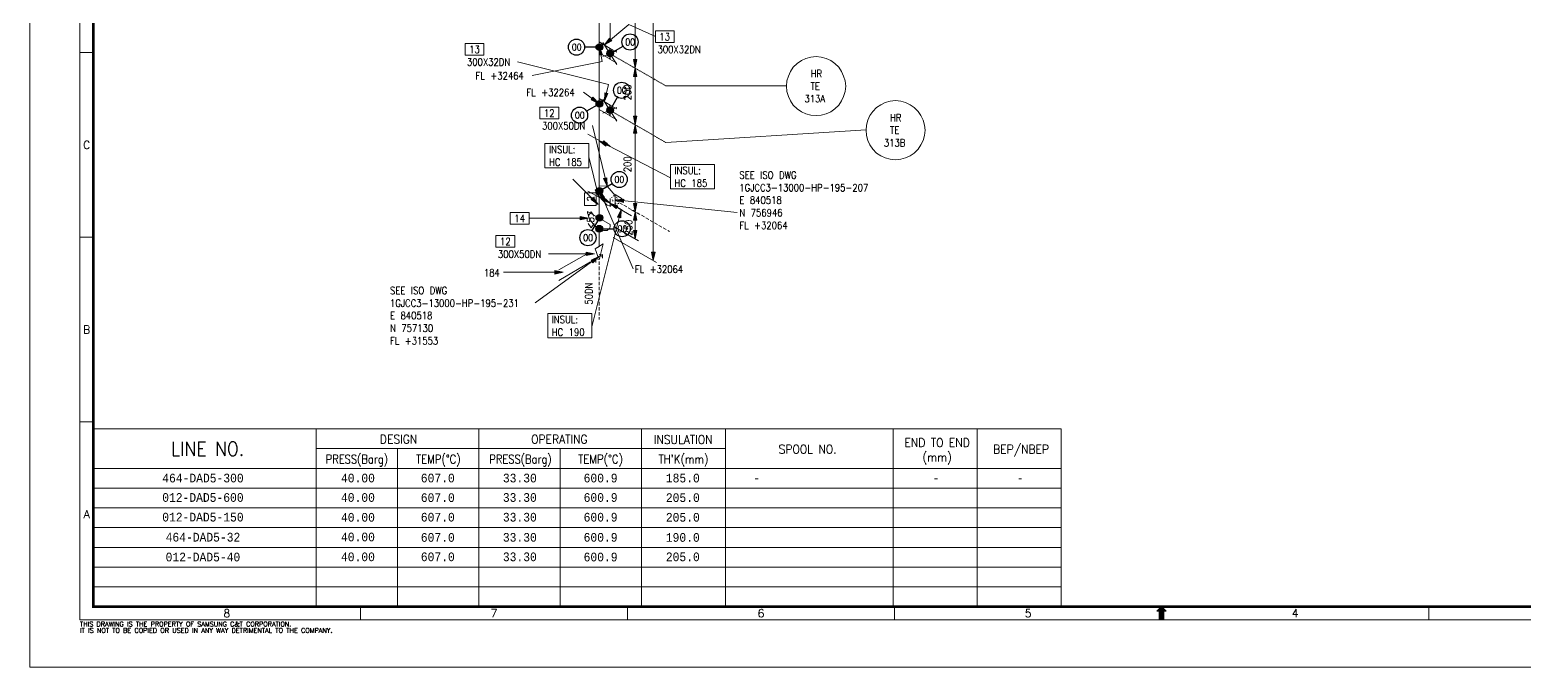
# Model space of a CAD drawing. Extents: x 0 to 841, y 0 to 594.
# Drawn here: x 0 to 555, y 0 to 237 of the extents above; entities that cross this region are included whole.
import ezdxf
from ezdxf.enums import TextEntityAlignment as Align

# ---------------------------------------------------------------- set-up
doc = ezdxf.new("R2010")
doc.units = 0
doc.header["$MEASUREMENT"] = 0
doc.linetypes.add('HIDDEN', pattern=[0.375, 0.25, -0.125])
doc.layers.get('0').update_dxf_attribs({"lineweight": 9})
for name, color, linetype, lineweight in [('3', 7, 'Continuous', 9), ('EMB', 7, 'Continuous', 9), ('P', 7, 'Continuous', 9), ('T-TEXT1', 7, 'Continuous', 9)]:
    doc.layers.add(name, color=color, linetype=linetype, lineweight=lineweight)
doc.styles.add('MONOTXT', font='MONOTXT')
doc.styles.add('ROMANS', font='ROMANS')
doc.styles.add('TXT', font='txt.shx')

msp = doc.modelspace()

# ---------------------------------------------------------------- linework, layer by layer
at = {"layer": 'AD1', "color": 4, "linetype": 'Continuous', "lineweight": 0}
for points in [[(225.54, 225.75), (224.89, 222.64), (224.24, 225.75), (225.54, 225.75)], [(225.54, 204.69), (224.89, 201.57), (224.24, 204.69), (225.54, 204.69)], [(225.54, 172.32), (224.89, 169.2), (224.24, 172.32), (225.54, 172.32)], [(225.54, 162.31), (224.89, 159.19), (224.24, 162.31), (225.54, 162.31)], [(232.29, 154.25), (231.64, 151.14), (230.99, 154.25), (232.29, 154.25)]]:
    msp.add_lwpolyline(points, dxfattribs=at)
at = {"layer": 'AD2', "color": 4, "linetype": 'Continuous', "lineweight": 0}
for points in [[(224.24, 219.51), (224.89, 222.64), (225.54, 219.51), (224.24, 219.51)], [(224.24, 198.45), (224.89, 201.57), (225.54, 198.45), (224.24, 198.45)], [(224.24, 166.09), (224.89, 169.2), (225.54, 166.09), (224.24, 166.09)]]:
    msp.add_lwpolyline(points, dxfattribs=at)
at = {"layer": 'CONT', "color": 2, "linetype": 'HIDDEN', "lineweight": 0, "ltscale": 5}
for p, q in [((217.47, 173.49), (237.62, 161.93)), ((211.49, 152.56), (211.49, 129.16))]:
    msp.add_line(p, q, dxfattribs=at)
at = {"layer": 'DIM', "color": 2, "linetype": 'Continuous', "lineweight": 0}
for p, q in [((215.65, 263.84), (215.65, 232.51)), ((236.32, 216), (281.18, 216)), ((215.53, 172.45), (223.59, 167.64)), ((215.65, 171.03), (215.65, 174.14)), ((207.59, 166.86), (185.49, 166.86)), ((226.19, 158.41), (217.34, 163.49)), ((232.81, 150.35), (216.69, 159.59)), ((209.8, 153.6), (192.64, 153.6)), ((196.54, 147.62), (207.72, 153.99)), ((196.54, 143.72), (208.24, 150.61)), ((198.1, 146.71), (176, 146.71))]:
    msp.add_line(p, q, dxfattribs=at)
at = {"layer": 'DIM', "color": 2, "linetype": 'HIDDEN', "lineweight": 0}
for p, q in [((216.69, 173.1), (216.3, 173.75)), ((210.71, 151.91), (210.71, 152.18))]:
    msp.add_line(p, q, dxfattribs=at)
at = {"layer": 'DL', "color": 4, "linetype": 'Continuous', "lineweight": 0}
for p, q in [((231.64, 151.14), (231.64, 276.32)), ((224.89, 222.64), (224.89, 268.52)), ((224.89, 201.57), (224.89, 222.64)), ((224.89, 169.2), (224.89, 201.57)), ((224.89, 159.19), (224.89, 169.2))]:
    msp.add_line(p, q, dxfattribs=at)
at = {"layer": 'FLAN', "color": 2, "linetype": 'Continuous', "lineweight": 0}
msp.add_lwpolyline([(211.49, 156.34), (210.06, 155.43), (213.05, 157.24), (211.89, 152.82), (211.1, 152.3), (210.06, 155.43)], dxfattribs=at)
at = {"layer": 'G1', "color": 2, "linetype": 'Continuous', "lineweight": 0}
for p, q in [((213.44, 231.21), (222.54, 238.75)), ((222.54, 238.75), (232.43, 234.34)), ((212.66, 225.1), (211.62, 230.56)), ((181.2, 224.97), (215, 216.53)), ((186.66, 219.9), (212.66, 225.1)), ((226.19, 221.85), (223.59, 223.29)), ((213.44, 210.29), (215, 216.53)), ((211.36, 209.5), (205.64, 213.66)), ((214.49, 178.69), (209.03, 201.31)), ((226.19, 200.79), (223.59, 202.22)), ((207.34, 198.06), (215.65, 193.51)), ((211.49, 195.59), (238.01, 181.81)), ((236.32, 194.94), (310.69, 199.62)), ((211.36, 174.54), (207.72, 189.61)), ((211.1, 171.94), (201.74, 181.29)), ((207.34, 176.88), (215.65, 172.45)), ((224.1, 148.01), (211.62, 177.14)), ((217.6, 173.62), (262.84, 168.94)), ((208.76, 126.44), (219.69, 170.11)), ((226.19, 168.43), (223.59, 169.85)), ((211.36, 152.56), (187.7, 135.4))]:
    msp.add_line(p, q, dxfattribs=at)
at = {"layer": 'G1', "color": 2, "linetype": 'HIDDEN', "lineweight": 0}
for p, q in [((216.18, 174.4), (216.3, 174.79)), ((216.69, 175.19), (217.21, 175.05)), ((217.86, 172.19), (217.21, 172.45)), ((217.86, 174.66), (218.39, 174.14)), ((218.78, 172.32), (218.39, 172.19)), ((218.78, 173.36), (218.9, 172.84)), ((210.84, 152.69), (211.1, 152.95)), ((211.1, 151.53), (210.84, 151.65)), ((211.49, 153.21), (211.75, 153.34)), ((211.75, 151.91), (211.49, 151.65)), ((212.14, 153.34), (212.28, 153.09)), ((212.28, 152.82), (212.14, 152.3))]:
    msp.add_line(p, q, dxfattribs=at)
at = {"layer": 'ITNO', "color": 1, "linetype": 'Continuous', "lineweight": 0}
msp.add_lwpolyline([(210.42, 171.55), (210.42, 176.23), (206.13, 176.23), (206.13, 171.55), (210.42, 171.55)], dxfattribs=at)
at = {"layer": 'P', "color": 7, "linetype": 'Continuous', "lineweight": 0}
for p, q in [((23.57, 88.53), (383.18, 88.53)), ((106.33, 88.53), (106.33, 22.48)), ((166.78, 88.53), (166.78, 22.48)), ((227.21, 88.53), (227.21, 22.48)), ((258.41, 88.53), (258.41, 22.48)), ((320.79, 88.53), (320.79, 22.48)), ((351.98, 88.53), (351.98, 22.48)), ((383.18, 88.53), (383.18, 22.48)), ((106.33, 81.19), (258.41, 81.19)), ((136.56, 81.19), (136.56, 22.48)), ((196.99, 81.19), (196.99, 22.48)), ((23.57, 73.85), (383.18, 73.85)), ((23.57, 66.51), (383.18, 66.51)), ((23.57, 59.19), (383.18, 59.19)), ((23.57, 51.84), (383.18, 51.84)), ((23.57, 44.49), (383.18, 44.49)), ((23.57, 37.16), (383.18, 37.16)), ((23.57, 29.82), (383.18, 29.82))]:
    msp.add_line(p, q, dxfattribs=at)
at = {"layer": 'PIPE', "color": 1, "linetype": 'Continuous', "lineweight": 0}
for p, q in [((211.49, 276.19), (211.49, 230.3)), ((211.49, 230.3), (211.49, 209.24)), ((211.49, 209.24), (211.49, 176.88)), ((211.49, 176.88), (211.49, 166.86)), ((211.49, 162.84), (211.49, 156.34))]:
    msp.add_line(p, q, dxfattribs=at)
at = {"layer": 'PL16', "color": 7, "linetype": 'Continuous', "lineweight": 0}
msp.add_lwpolyline([(207.46, 168.43), (207.59, 167.51), (207.99, 166.6), (208.5, 165.69), (209.15, 164.79), (209.94, 164), (210.71, 163.35), (211.49, 162.84), (212.28, 162.44), (213.19, 162.19), (213.84, 162.19), (214.49, 162.31), (215, 162.7), (215.53, 163.09), (215.65, 163.88), (215.65, 164.53)], dxfattribs=at)
at = {"layer": 'PL3', "color": 2, "linetype": 'Continuous', "lineweight": 0}
for points in [[(216.04, 232.9), (213.44, 231.21), (215.53, 233.55)], [(216.04, 233.04), (213.44, 231.21), (215.65, 233.43)], [(215.91, 233.16), (213.44, 231.21), (215.65, 233.29)], [(211.75, 227.44), (211.62, 230.56), (212.66, 227.57)], [(211.89, 227.44), (211.62, 230.56), (212.54, 227.57)], [(212.01, 227.44), (211.62, 230.56), (212.4, 227.57)], [(225.4, 225.75), (224.89, 222.64), (224.36, 225.75)], [(224.36, 219.51), (224.89, 222.64), (225.4, 219.51)], [(225.28, 225.75), (224.89, 222.64), (224.62, 225.75)], [(224.62, 219.51), (224.89, 222.64), (225.28, 219.51)], [(225.01, 225.75), (224.89, 222.64), (224.75, 225.75)], [(224.75, 219.51), (224.89, 222.64), (225.01, 219.51)], [(209.03, 211.71), (211.36, 209.5), (208.64, 210.94)], [(209.03, 211.59), (211.36, 209.5), (208.64, 211.06)], [(208.89, 211.45), (211.36, 209.5), (208.76, 211.19)], [(214.61, 213.14), (213.44, 210.29), (213.7, 213.4)], [(214.49, 213.28), (213.44, 210.29), (213.84, 213.4)], [(214.35, 213.28), (213.44, 210.29), (213.96, 213.28)], [(225.4, 204.69), (224.89, 201.57), (224.36, 204.69)], [(224.36, 198.45), (224.89, 201.57), (225.4, 198.45)], [(225.28, 204.69), (224.89, 201.57), (224.62, 204.69)], [(224.62, 198.45), (224.89, 201.57), (225.28, 198.45)], [(225.01, 204.69), (224.89, 201.57), (224.75, 204.69)], [(224.75, 198.45), (224.89, 201.57), (225.01, 198.45)], [(214.09, 193.78), (211.49, 195.59), (214.49, 194.55)], [(214.09, 193.9), (211.49, 195.59), (214.35, 194.43)], [(214.22, 194.04), (211.49, 195.59), (214.35, 194.29)], [(213.19, 195.46), (215.65, 193.51), (212.79, 194.69)], [(213.19, 195.34), (215.65, 193.51), (212.79, 194.81)], [(213.05, 195.2), (215.65, 193.51), (212.93, 194.94)], [(214.22, 181.81), (214.49, 178.69), (213.31, 181.55)], [(214.09, 181.81), (214.49, 178.69), (213.44, 181.69)], [(213.96, 181.69), (214.49, 178.69), (213.57, 181.69)], [(209.15, 174.4), (211.1, 171.94), (208.76, 174.01)], [(209.03, 174.28), (211.1, 171.94), (208.76, 174.01)], [(211.1, 177.65), (211.36, 174.54), (210.19, 177.39)], [(210.97, 177.65), (211.36, 174.54), (210.32, 177.53)], [(210.84, 177.53), (211.36, 174.54), (210.45, 177.53)], [(212.4, 174.14), (211.62, 177.14), (213.31, 174.54)], [(212.54, 174.14), (211.62, 177.14), (213.19, 174.4)], [(212.66, 174.28), (211.62, 177.14), (213.05, 174.4)], [(213.19, 174.4), (215.65, 172.45), (212.79, 173.62)], [(213.19, 174.28), (215.65, 172.45), (212.79, 173.75)], [(213.05, 174.14), (215.65, 172.45), (212.93, 173.89)], [(217.99, 170.5), (215.53, 172.45), (218.39, 171.29)], [(217.99, 170.64), (215.53, 172.45), (218.39, 171.15)], [(218.12, 170.76), (215.53, 172.45), (218.25, 171.03)], [(220.59, 172.84), (217.6, 173.62), (220.72, 173.75)], [(220.59, 172.97), (217.6, 173.62), (220.72, 173.62)], [(220.59, 173.1), (217.6, 173.62), (220.72, 173.49)], [(225.4, 172.32), (224.89, 169.2), (224.36, 172.32)], [(225.28, 172.32), (224.89, 169.2), (224.62, 172.32)], [(225.01, 172.32), (224.89, 169.2), (224.75, 172.32)], [(204.47, 167.39), (207.59, 166.86), (204.47, 166.34)], [(204.47, 167.25), (207.59, 166.86), (204.47, 166.6)], [(204.47, 166.99), (207.59, 166.86), (204.47, 166.74)], [(218.51, 167.25), (219.69, 170.11), (219.43, 166.99)], [(218.64, 167.25), (219.69, 170.11), (219.29, 167.12)], [(218.78, 167.12), (219.69, 170.11), (219.16, 167.12)], [(224.36, 166.09), (224.89, 169.2), (225.4, 166.09)], [(224.62, 166.09), (224.89, 169.2), (225.28, 166.09)], [(224.75, 166.09), (224.89, 169.2), (225.01, 166.09)], [(225.4, 162.31), (224.89, 159.19), (224.36, 162.31)], [(225.28, 162.31), (224.89, 159.19), (224.62, 162.31)], [(225.01, 162.31), (224.89, 159.19), (224.75, 162.31)], [(206.69, 154.12), (209.8, 153.6), (206.69, 153.09)], [(206.69, 153.99), (209.8, 153.6), (206.69, 153.34)], [(206.69, 153.74), (209.8, 153.6), (206.69, 153.47)], [(208.64, 151.14), (211.36, 152.56), (209.03, 150.35)], [(208.64, 151), (211.36, 152.56), (209.03, 150.49)], [(208.76, 150.88), (211.36, 152.56), (208.89, 150.61)], [(232.16, 154.25), (231.64, 151.14), (231.12, 154.25)], [(232.04, 154.25), (231.64, 151.14), (231.39, 154.25)], [(231.78, 154.25), (231.64, 151.14), (231.51, 154.25)], [(194.99, 147.24), (198.1, 146.71), (194.99, 146.19)], [(194.99, 147.1), (198.1, 146.71), (194.99, 146.45)], [(194.99, 146.84), (198.1, 146.71), (194.99, 146.59)]]:
    msp.add_lwpolyline(points, dxfattribs=at)
at = {"layer": 'PL37', "color": 7, "linetype": 'Continuous', "lineweight": 0}
for points in [[(292.09, 226.93), (294.04, 226.66), (295.86, 226.14), (297.55, 225.36), (299.11, 224.32), (300.54, 222.89), (301.59, 221.34), (302.36, 219.64), (302.89, 217.82), (303.14, 215.88), (302.89, 213.93), (302.36, 212.1), (301.59, 210.41), (300.54, 208.85), (299.11, 207.43), (297.55, 206.39), (295.86, 205.6), (294.04, 205.09), (292.09, 204.95), (290.14, 205.09), (288.32, 205.6), (286.64, 206.39), (285.07, 207.43), (283.64, 208.85), (282.6, 210.41), (281.82, 212.1), (281.3, 213.93), (281.18, 215.88), (281.3, 217.82), (281.82, 219.64), (282.6, 221.34), (283.64, 222.89), (285.07, 224.32), (286.64, 225.36), (288.32, 226.14), (290.14, 226.66), (292.09, 226.93)], [(321.6, 210.54), (323.55, 210.29), (325.38, 209.76), (327.06, 208.99), (328.62, 207.94), (330.05, 206.51), (331.09, 204.95), (331.88, 203.26), (332.39, 201.44), (332.65, 199.49), (332.39, 197.54), (331.88, 195.72), (331.09, 194.04), (330.05, 192.47), (328.62, 191.04), (327.06, 190), (325.38, 189.22), (323.55, 188.7), (321.6, 188.57), (319.65, 188.7), (317.84, 189.22), (316.14, 190), (314.59, 191.04), (313.15, 192.47), (312.11, 194.04), (311.34, 195.72), (310.81, 197.54), (310.69, 199.49), (310.81, 201.44), (311.34, 203.26), (312.11, 204.95), (313.15, 206.51), (314.59, 207.94), (316.14, 208.99), (317.84, 209.76), (319.65, 210.29), (321.6, 210.54)]]:
    msp.add_lwpolyline(points, dxfattribs=at)
at = {"layer": 'PL4', "color": 7, "linetype": 'Continuous', "lineweight": 0}
msp.add_lwpolyline([(18.61, 576.49), (822.39, 576.49), (822.39, 17.51), (18.61, 17.51)], close=True, dxfattribs=at)
for points in [[(216.18, 232.78), (213.44, 231.21), (215.39, 233.69), (216.18, 232.78)], [(211.62, 227.44), (211.62, 230.56), (212.79, 227.57), (211.62, 227.44)], [(218.12, 228.49), (215.53, 230.04), (215.53, 225.89), (218.12, 224.45)], [(209.15, 211.84), (211.36, 209.5), (208.5, 210.8), (209.15, 211.84)], [(214.74, 213.14), (213.44, 210.29), (213.57, 213.4), (214.74, 213.14)], [(218.12, 207.43), (215.53, 208.99), (215.53, 204.82), (218.12, 203.39)], [(213.96, 193.64), (211.49, 195.59), (214.49, 194.69), (213.96, 193.64)], [(213.31, 195.59), (215.65, 193.51), (212.66, 194.55), (213.31, 195.59)], [(214.35, 181.81), (214.49, 178.69), (213.19, 181.55), (214.35, 181.81)], [(209.29, 174.54), (211.1, 171.94), (208.5, 173.75), (209.29, 174.54)], [(211.24, 177.65), (211.36, 174.54), (210.06, 177.39), (211.24, 177.65)], [(212.28, 174.01), (211.62, 177.14), (213.44, 174.54), (212.28, 174.01)], [(213.31, 174.54), (215.65, 172.45), (212.66, 173.49), (213.31, 174.54)], [(217.86, 170.38), (215.53, 172.45), (218.51, 171.41), (217.86, 170.38)], [(220.07, 174.01), (217.47, 175.57), (217.47, 171.41), (220.07, 169.99)], [(220.59, 172.71), (217.6, 173.62), (220.72, 173.89), (220.59, 172.71)], [(204.47, 167.51), (207.59, 166.86), (204.47, 166.21), (204.47, 167.51)], [(218.39, 167.25), (219.69, 170.11), (219.55, 166.99), (218.39, 167.25)], [(206.69, 154.25), (209.8, 153.6), (206.69, 152.95), (206.69, 154.25)], [(208.5, 151.26), (211.36, 152.56), (209.15, 150.22), (208.5, 151.26)], [(212.79, 151.91), (212.79, 153.34), (210.32, 151.91), (210.32, 150.35)], [(194.99, 147.36), (198.1, 146.71), (194.99, 146.06), (194.99, 147.36)]]:
    msp.add_lwpolyline(points, dxfattribs=at)
at = {"layer": 'PL5', "color": 7, "linetype": 'Continuous', "lineweight": 0}
for points in [[(232.43, 232.12), (239.44, 232.12), (239.44, 236.41), (232.43, 236.41), (232.43, 232.12)], [(161.7, 227.44), (168.72, 227.44), (168.72, 231.74), (161.7, 231.74), (161.7, 227.44)], [(189.53, 203.79), (196.54, 203.79), (196.54, 208.07), (189.53, 208.07), (189.53, 203.79)], [(191.34, 185.59), (207.72, 185.59), (207.72, 194.55), (191.34, 194.55), (191.34, 185.59)], [(238.01, 177.79), (254.39, 177.79), (254.39, 186.75), (238.01, 186.75), (238.01, 177.79)], [(178.47, 164.65), (185.49, 164.65), (185.49, 168.94), (178.47, 168.94), (178.47, 164.65)], [(173.14, 156.07), (180.16, 156.07), (180.16, 160.36), (173.14, 160.36), (173.14, 156.07)], [(192.39, 122.4), (208.76, 122.4), (208.76, 131.38), (192.39, 131.38), (192.39, 122.4)]]:
    msp.add_lwpolyline(points, dxfattribs=at)
at = {"layer": 'REDU', "color": 2, "linetype": 'Continuous', "lineweight": 0}
for points in [[(211.49, 230.3), (211.49, 232.39), (215.65, 229.91), (215.65, 225.89), (211.49, 228.22), (211.49, 230.3)], [(211.49, 209.24), (211.49, 211.32), (215.65, 208.85), (215.65, 204.82), (211.49, 207.16), (211.49, 209.24)]]:
    msp.add_lwpolyline(points, dxfattribs=at)
at = {"layer": 'spoolno', "color": 7, "linetype": 'Continuous', "lineweight": 0}
msp.add_lwpolyline([(0, 0), (841, 0), (841, 594), (0, 594), (0, 0)], dxfattribs=at)
at = {"layer": 'spoolno', "color": 7, "linetype": 'Continuous', "lineweight": 0, "const_width": 0.991}
msp.add_lwpolyline([(23.57, 571.52), (817.42, 571.52), (817.42, 22.48), (23.57, 22.48), (23.57, 571.52)], dxfattribs=at)
at = {"layer": 'T-TEXT1', "color": 7, "linetype": 'Continuous', "lineweight": 0}
for p, q in [((18.61, 228.36), (23.57, 228.36)), ((18.61, 159.74), (23.57, 159.74)), ((18.61, 91.1), (23.57, 91.1)), ((122.8, 17.51), (122.8, 22.48)), ((222.04, 17.51), (222.04, 22.48)), ((321.26, 17.51), (321.26, 22.48)), ((418.77, 20.75), (420.5, 22.48)), ((420.5, 17.51), (420.5, 22.48)), ((420.5, 22.48), (420.5, 17.51)), ((422.23, 20.75), (420.5, 22.48)), ((519.74, 17.51), (519.74, 22.48)), ((418.77, 20.75), (419.64, 20.75)), ((419.64, 17.51), (419.64, 20.75)), ((421.36, 20.75), (422.23, 20.75)), ((421.36, 17.51), (421.36, 20.75))]:
    msp.add_line(p, q, dxfattribs=at)
at = {"layer": 'T-TEXT1', "color": 2, "linetype": 'Continuous', "lineweight": 0}
for p, q in [((212.93, 232.12), (218.12, 223.94)), ((212.93, 226.93), (218.12, 229)), ((212.93, 211.06), (218.12, 202.88)), ((212.93, 205.86), (218.12, 207.94)), ((207.2, 169.34), (207.2, 168.55)), ((207.2, 169.34), (215.65, 164.53))]:
    msp.add_line(p, q, dxfattribs=at)
at = {"layer": 'T-TEXT1', "color": 2, "linetype": 'HIDDEN', "lineweight": 0}
for p, q in [((215.53, 227.96), (236.32, 216)), ((215.53, 206.9), (236.32, 194.94))]:
    msp.add_line(p, q, dxfattribs=at)
at = {"layer": 'T-TEXT1', "color": 7, "linetype": 'Continuous', "lineweight": 0}
for points in [[(418.77, 20.75), (420.5, 22.48), (422.23, 20.75)], [(419.64, 17.51), (419.64, 20.75), (421.36, 17.51), (421.36, 20.75)]]:
    msp.add_solid(points, dxfattribs=at)
at = {"layer": 'WA'}
for p, q in [((211.6, 230.39), (206.1, 230.39)), ((215.63, 228.05), (220.39, 230.8)), ((215.63, 206.99), (218.38, 211.75)), ((211.6, 209.33), (206.83, 206.58)), ((211.6, 176.96), (216.36, 179.71)), ((211.6, 166.95), (208.85, 162.19)), ((211.57, 162.9), (217.07, 162.9))]:
    msp.add_line(p, q, dxfattribs=at)
at = {"layer": 'WC', "color": 4}
for centre in [(203.1, 230.39), (222.99, 232.3), (219.88, 214.35), (204.24, 205.08), (218.96, 181.21), (207.35, 159.59), (220.07, 162.9)]:
    msp.add_circle(centre, 3, dxfattribs=at)
at = {"layer": 'WELD', "color": 2}
for centre, radius in [((211.6, 230.39), 1.25), ((211.6, 230.39), 1), ((211.6, 230.39), 0.75), ((211.6, 230.39), 0.5), ((211.6, 230.39), 0.25), ((215.63, 228.05), 1.25), ((215.63, 228.05), 1), ((215.63, 228.05), 0.75), ((215.63, 228.05), 0.5), ((215.63, 228.05), 0.25), ((211.6, 209.33), 1.25), ((211.6, 209.33), 1), ((211.6, 209.33), 0.75), ((211.6, 209.33), 0.5), ((211.6, 209.33), 0.25), ((215.63, 206.99), 1.25), ((215.63, 206.99), 1), ((215.63, 206.99), 0.75), ((215.63, 206.99), 0.5), ((215.63, 206.99), 0.25), ((211.6, 176.96), 1.25), ((211.6, 176.96), 1), ((211.6, 176.96), 0.75), ((211.6, 176.96), 0.5), ((211.6, 176.96), 0.25), ((211.6, 166.95), 1.25), ((211.6, 166.95), 1), ((211.6, 166.95), 0.75), ((211.6, 166.95), 0.5), ((211.6, 166.95), 0.25), ((211.57, 162.9), 1.25), ((211.57, 162.9), 1), ((211.57, 162.9), 0.75), ((211.57, 162.9), 0.5), ((211.57, 162.9), 0.25)]:
    msp.add_circle(centre, radius, dxfattribs=at)
at = {"layer": 'WOLET', "color": 2, "linetype": 'Continuous', "lineweight": 0}
msp.add_lwpolyline([(211.49, 176.88), (211.49, 178.82), (214.49, 178.69), (217.47, 175.31), (217.47, 171.54), (214.49, 171.68), (211.49, 174.93), (211.49, 176.88)], dxfattribs=at)

# ---------------------------------------------------------------- texts
at = {"color": 2, "linetype": 'Continuous', "lineweight": 0, "style": 'MONOTXT'}
for s, height, width, p in [('464-DAD5-300', 3.2375, 0.899599, (64.31, 70.26)), ('40.00', 3.238, 0.899599, (121.89, 70.26)), ('607.0', 3.238, 0.899599, (151.56, 70.26)), ('33.30', 3.238, 0.899599, (182.05, 70.26)), ('600.9', 3.238, 0.899599, (212.05, 70.26)), ('185.0', 3.238, 0.899599, (242.6, 70.26)), ('-', 3.24, 0.901042, (336.68, 70.28)), ('-', 3.24, 0.901042, (367.93, 70.28)), ('012-DAD5-600', 3.2375, 0.899599, (64.29, 63.04)), ('40.00', 3.238, 0.899599, (121.89, 63.04)), ('607.0', 3.238, 0.899599, (151.56, 62.98)), ('33.30', 3.238, 0.899599, (182.05, 63.04)), ('600.9', 3.238, 0.899599, (212.05, 63.04)), ('205.0', 3.238, 0.899599, (242.6, 62.98)), ('012-DAD5-150', 3.2375, 0.899599, (64.29, 55.74)), ('40.00', 3.238, 0.899599, (121.89, 55.67)), ('607.0', 3.238, 0.899599, (151.56, 55.71)), ('33.30', 3.238, 0.899599, (182.05, 55.71)), ('600.9', 3.238, 0.899599, (212.05, 55.71)), ('205.0', 3.238, 0.899599, (242.6, 55.67)), ('40.00', 3.238, 0.899599, (121.89, 48.36)), ('464-DAD5-32', 3.2375, 0.899599, (64.31, 48.29)), ('607.0', 3.238, 0.899599, (151.56, 48.2)), ('33.30', 3.238, 0.899599, (182.05, 48.23)), ('600.9', 3.238, 0.899599, (212.05, 48.23)), ('190.0', 3.238, 0.899599, (242.59, 48.2)), ('012-DAD5-40', 3.2375, 0.899599, (64.3, 40.91)), ('40.00', 3.238, 0.899599, (121.89, 40.98)), ('607.0', 3.238, 0.899599, (151.56, 40.99)), ('33.30', 3.238, 0.899599, (182.05, 40.98)), ('600.9', 3.238, 0.899599, (212.05, 40.91))]:
    msp.add_text(s, height=height, dxfattribs=dict(at, width=width)).set_placement(p, align=Align.MIDDLE)
at = {"color": 2, "linetype": 'Continuous', "lineweight": 0, "style": 'MONOTXT', "width": 0.901042}
msp.add_text('-', height=3.24, dxfattribs=at).set_placement((268.77, 70.26), align=Align.MIDDLE_LEFT)
at = {"layer": '3', "color": 2, "linetype": 'Continuous', "lineweight": 0, "style": 'TXT', "width": 0.851861}
for s, p in [('300X32DN', (233.2, 228.2)), ('300X32DN', (162.4, 223.5)), ('TE', (290.1, 214.5)), ('HR', (290.1, 219.2)), ('313A', (287.8, 209.9)), ('HR', (319.6, 202.8)), ('300X50DN', (190.3, 199.8)), ('TE', (319.6, 198.2)), ('313B', (317.3, 193.5)), ('INSUL:', (192.9, 191)), ('HC 185', (192.9, 186.3)), ('INSUL:', (239.5, 183.2)), ('HC 185', (239.5, 178.5)), ('E 840518', (263.6, 172.2)), ('N 756946', (263.6, 167.5)), ('300X50DN', (173.9, 152.1)), ('E 840518', (133.8, 129.3)), ('INSUL:', (193.9, 127.8)), ('N 757130', (133.8, 124.6)), ('HC 190', (193.9, 123.1))]:
    msp.add_text(s, height=2.7, dxfattribs=at).set_placement(p)
for s, p in [('200', (223.4, 210.6)), ('200', (223.4, 183.9)), ('50DN', (209, 134.7))]:
    msp.add_text(s, height=2.7, rotation=90, dxfattribs=at).set_placement(p)
at = {"layer": 'CP', "color": 2, "linetype": 'Continuous', "lineweight": 0, "style": 'TXT', "width": 0.851861}
for s, p in [('13', (233.9, 232.9)), ('13', (163.2, 228.2)), ('12', (191, 204.5)), ('14', (180, 165.4)), ('12', (174.7, 156.8)), ('184', (168.7, 145.2))]:
    msp.add_text(s, height=2.7, dxfattribs=at).set_placement(p)
at = {"layer": 'CP', "color": 4, "linetype": 'Continuous', "lineweight": 0, "style": 'TXT', "width": 0.851861}
msp.add_text('250', height=2.7, rotation=90, dxfattribs=at).set_placement((223.74, 160.37))
at = {"layer": 'EMB', "color": 2, "linetype": 'Continuous', "lineweight": 0, "style": 'MONOTXT', "width": 0.899599}
msp.add_text('205.0', height=3.238, dxfattribs=at).set_placement((242.6, 40.98), align=Align.MIDDLE)
at = {"layer": 'FLAN', "color": 2, "linetype": 'Continuous', "lineweight": 0, "style": 'TXT', "width": 0.851861}
for s, p in [('FL +32464', (165.6, 218.4)), ('FL +32264', (184.5, 212.2)), ('SEE ISO DWG', (263.6, 181.5)), ('1GJCC3-13000-HP-195-207', (263.6, 176.8)), ('FL +32064', (263.6, 162.8)), ('FL +32064', (224.8, 146.5)), ('SEE ISO DWG', (133.8, 138.6)), ('1GJCC3-13000-HP-195-231', (133.8, 133.9)), ('FL +31553', (133.8, 119.9))]:
    msp.add_text(s, height=2.7, dxfattribs=at).set_placement(p)
at = {"layer": 'FLAN', "color": 2, "linetype": 'Continuous', "lineweight": 0, "style": 'ROMANS'}
for s, width, p in [('DESIGN', 0.9, (137, 83.06)), ('OPERATING', 0.9, (196.74, 83.06)), ('PRESS(Barg)', 0.83, (121.51, 75.67)), ('PRESS(Barg)', 0.83, (182.31, 75.67))]:
    msp.add_text(s, height=3.24, dxfattribs=dict(at, width=width)).set_placement(p, align=Align.CENTER)
msp.add_text('THIS DRAWING IS THE PROPERTY OF SAMSUNG C&T CORPORATION.', height=1.75, dxfattribs=at).set_placement((18.61, 16.01), align=Align.MIDDLE_LEFT)
at = {"layer": 'ITNO', "color": 1, "linetype": 'Continuous', "lineweight": 0, "style": 'TXT', "width": 0.851861}
for s, p in [('2', (209.7, 173.09)), ('<5>', (209.7, 162.89))]:
    msp.add_text(s, height=2.7, rotation=90, dxfattribs=at).set_placement(p)
at = {"layer": 'T-TEXT1', "color": 2, "linetype": 'Continuous', "lineweight": 0, "style": 'ROMANS'}
for s, p in [('C', (21.1, 194.05)), ('B', (21.1, 125.42)), ('A', (21.1, 56.79)), ('8', (73.19, 19.99)), ('7', (172.43, 19.99)), ('6', (271.65, 19.99)), ('5', (370.89, 19.99)), ('4', (470.11, 19.99))]:
    msp.add_text(s, height=2.97, dxfattribs=at).set_placement(p, align=Align.MIDDLE)
for s, height, width, p in [('LINE NO.', 5.184, 0.9, (66.03, 78.49)), ('INSULATION', 3.24, 0.9, (242.75, 82.93)), ('END TO END', 3.24, 0.9, (337.09, 81.8)), ('TEMP(%%dC)', 3.24, 0.85, (151.79, 75.67)), ('TEMP(%%dC)', 3.24, 0.85, (212.06, 75.67)), ("TH'K(mm)", 3.24, 0.85, (242.88, 75.67)), ('SPOOL NO.', 3.24, 0.9, (288.95, 79.34)), ('(mm)', 3.24, 0.9, (337.09, 76.41)), ('BEP/NBEP', 3.24, 0.9, (368.29, 79.34))]:
    msp.add_text(s, height=height, dxfattribs=dict(at, width=width)).set_placement(p, align=Align.CENTER)
msp.add_text('IT IS NOT TO BE COPIED OR USED IN ANY WAY DETRIMENTAL TO THE COMPANY.', height=1.75, dxfattribs=at).set_placement((18.61, 13.65), align=Align.MIDDLE_LEFT)
at = {"layer": 'WT', "color": 2, "style": 'TXT', "width": 0.85}
for p in [(221.24, 231.05), (201.35, 229.14), (218.13, 213.1), (202.49, 203.83), (217.21, 179.96), (218.32, 161.65), (205.6, 158.34)]:
    msp.add_text('00', height=2.5, dxfattribs=at).set_placement(p)

doc.saveas('drawing.dxf')
